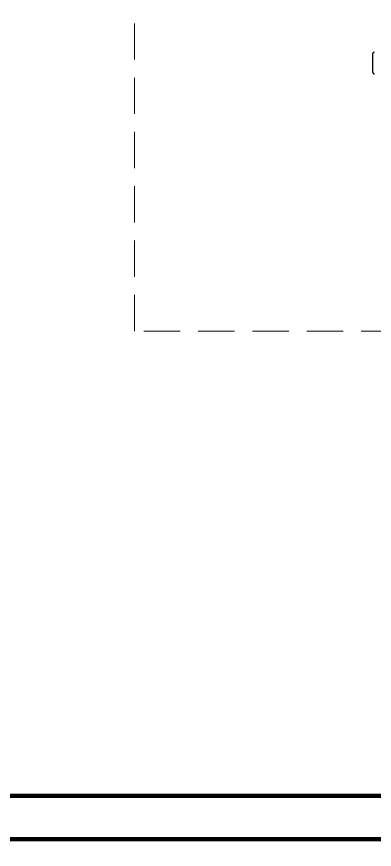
# Model space of a CAD drawing. Header units: inches. Extents: x 0 to 92454, y -34894 to 11.
# Drawn here: x 70587 to 70834, y -33284 to -32709 of the extents above; entities that cross this region are included whole.
import ezdxf

# ---------------------------------------------------------------- set-up
doc = ezdxf.new("R2010")
doc.units = ezdxf.units.IN
doc.header["$MEASUREMENT"] = 0
doc.linetypes.add('ACAD_ISO03W100', pattern=[30, 12, -18])
doc.linetypes.add('HIDDEN', pattern=[0.375, 0.25, -0.125])
doc.layers.add('SI-General', color=7, linetype='Continuous', lineweight=5)
doc.layers.add('SI-TOPOLOGY-FO-sm', color=7, linetype='Continuous', lineweight=13, true_color=0xff7f7f)

# ---------------------------------------------------------------- blocks, each defined once
blk = doc.blocks.new('SWITCHf')
blk.add_line((22.05, -139.95), (9.05, -139.95))
for centre, start, end in [((9.05, -138.95), 180, 270), ((22.05, -138.95), 270, 0)]:
    blk.add_arc(centre, 1, start, end)

msp = doc.modelspace()

# ---------------------------------------------------------------- linework, layer by layer
at = {"layer": 'SI-General', "color": 0, "linetype": 'HIDDEN', "ltscale": 100}
msp.add_lwpolyline([(70668.08, -32304.45), (71299.53, -32304.45), (71299.53, -32926.49), (70668.08, -32926.49)], close=True, dxfattribs=at)
at = {"layer": 'SI-TOPOLOGY-FO-sm', "linetype": 'ACAD_ISO03W100', "ltscale": 0.01, "const_width": 3, "flags": 128}
for points in [[(70936.29, -32765.75), (70936.29, -33247.34), (69911.63, -33247.34), (69911.63, -33972.59)], [(70954, -32765.75), (70954, -33277.34), (70286.86, -33277.34), (70286.86, -33972.59)]]:
    msp.add_lwpolyline(points, dxfattribs=at)

# ---------------------------------------------------------------- block references
at = {"linetype": 'ACAD_ISO03W100', "ltscale": 0.01, "rotation": 270}
msp.add_blockref('SWITCHf', (70972.58, -32725.75), dxfattribs=at)

doc.saveas('drawing.dxf')
